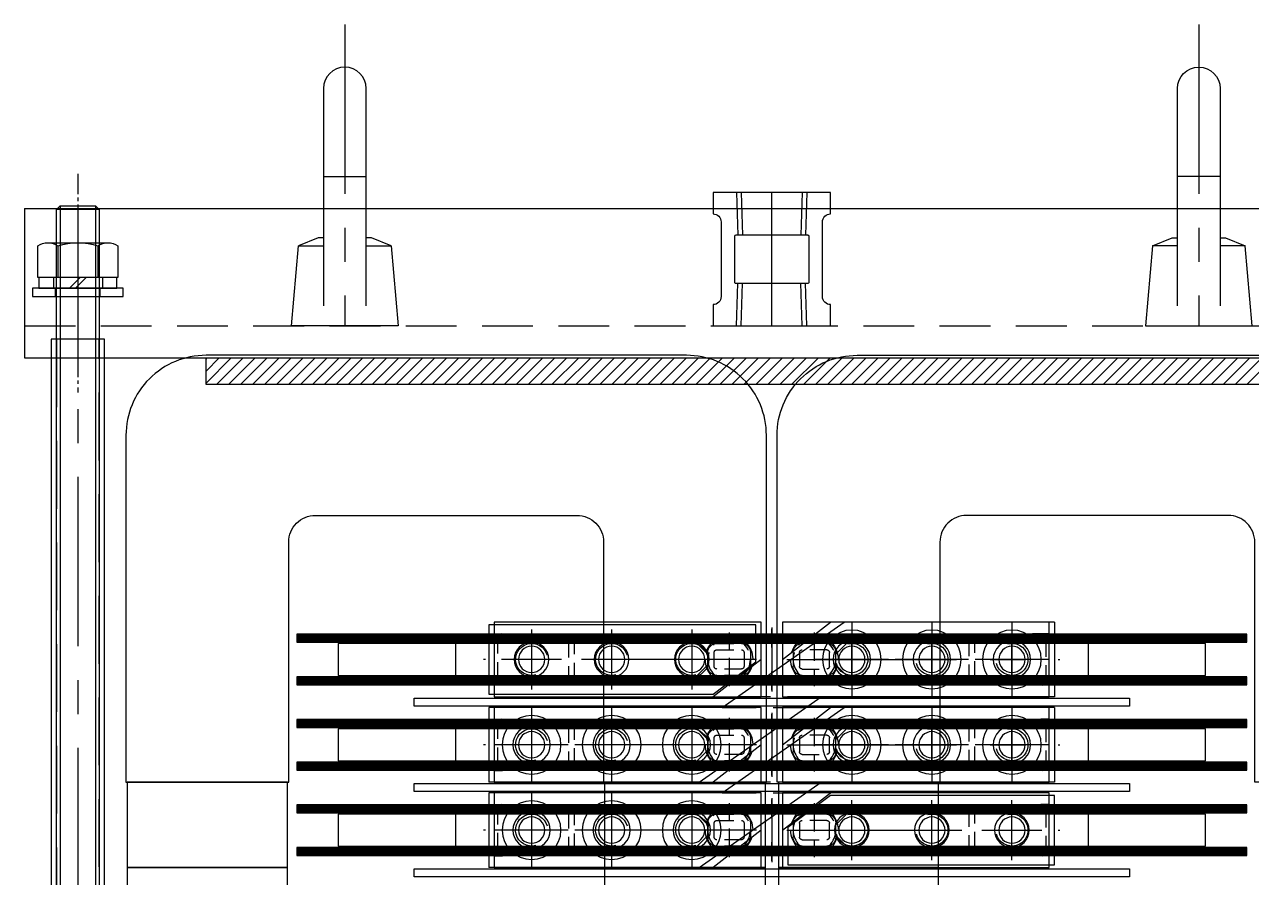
# Model space of a CAD drawing. Header units: millimetres. Extents: x 282 to 14566, y -4134 to 5341.
# Drawn here: x 3562.2 to 3792, y 1320.3 to 1480.2 of the extents above; entities that cross this region are included whole.
import ezdxf

# ---------------------------------------------------------------- set-up
doc = ezdxf.new("R2010")
doc.units = ezdxf.units.MM
for name, pattern in [('CENTER', [50.8, 31.75, -6.35, 6.35, -6.35]), ('CENTER1', [10, 7, -1, 1, -1]), ('CENTER2', [28.575, 19.05, -3.175, 3.175, -3.175]), ('CENTERX2', [101.6, 63.5, -12.7, 12.7, -12.7]), ('HIDDEN', [9.525, 6.35, -3.175]), ('HIDDEN2', [4.7625, 3.175, -1.5875]), ('HIDDENX2', [19.05, 12.7, -6.35])]:
    doc.linetypes.add(name, pattern=pattern)
for name, color, linetype in [('______', 7, 'Continuous'), ('CENTER', 1, 'CENTER'), ('HIDDEN', 2, 'HIDDEN'), ('THIN', 3, 'Continuous')]:
    doc.layers.add(name, color=color, linetype=linetype)

# ---------------------------------------------------------------- blocks, each defined once
blk = doc.blocks.new('A$C74085A35')
blk.add_lwpolyline([(-4, 3.79), (-4, 44.5, -1), (4, 44.5), (4, 3.79)], format="xyb")
for points in [[(-8.69, 15), (-5, 16.54), (-4, 16.54)], [(4, 16.54), (5, 16.54), (8.69, 15)], [(-4, 15), (-8.69, 15), (-10, 0), (10, 0), (8.69, 15), (4, 15)]]:
    blk.add_lwpolyline(points)
at = {"layer": 'CENTER'}
for p, q in [((0, 56.5), (0, 0)), ((4, 28), (-4, 28))]:
    blk.add_line(p, q, dxfattribs=at)
blk = doc.blocks.new('VSRE5YDR6U6FT7')
at = {"layer": '______'}
for p, q in [((-69797.79, -60918.03), (-69789.79, -60918.28)), ((-69772.79, -60918.03), (-69780.79, -60918.28)), ((-69797.79, -60929.47), (-69789.79, -60929.22)), ((-69772.79, -60929.47), (-69780.79, -60929.22))]:
    blk.add_line(p, q, dxfattribs=at)
for points in [[(-69792.29, -60933.25, 0.414214), (-69793.79, -60934.75), (-69797.79, -60934.75), (-69797.79, -60912.75), (-69793.79, -60912.75, 0.414214), (-69792.29, -60914.25), (-69778.29, -60914.25, 0.414214), (-69776.79, -60912.75), (-69772.79, -60912.75), (-69772.79, -60934.75), (-69776.79, -60934.75, 0.414214), (-69778.29, -60933.25)], [(-69789.54, -60930.75, -0.414214), (-69789.79, -60930.5), (-69789.79, -60917, -0.414214), (-69789.54, -60916.75), (-69781.04, -60916.75, -0.414214), (-69780.79, -60917), (-69780.79, -60930.5, -0.414214), (-69781.04, -60930.75)]]:
    blk.add_lwpolyline(points, format="xyb", close=True, dxfattribs=at)
at = {"layer": 'CENTER'}
blk.add_lwpolyline([(-69797.79, -60923.75), (-69789.79, -60923.75), (-69780.79, -60923.75), (-69772.79, -60923.75)], dxfattribs=at)
at = {"layer": 'THIN'}
for p, q in [((-69797.79, -60917.17), (-69789.79, -60917.42)), ((-69772.79, -60917.17), (-69780.79, -60917.42)), ((-69797.79, -60930.33), (-69789.79, -60930.08)), ((-69772.79, -60930.33), (-69780.79, -60930.08))]:
    blk.add_line(p, q, dxfattribs=at)
blk = doc.blocks.new('A$C30AD7885')
at = {"color": 1, "linetype": 'CENTER2', "ltscale": 0.2}
blk.add_line((0, 34.5), (0, -6.5), dxfattribs=at)
at = {"color": 3}
for p, q in [((10, 28), (-270, 28)), ((10, 28), (10, 0)), ((10, 0), (-270, 0))]:
    blk.add_line(p, q, dxfattribs=at)
at = {"color": 2, "linetype": 'HIDDEN2', "ltscale": 3}
blk.add_line((10, 6), (-270, 6), dxfattribs=at)
at = {"xscale": -1}
blk.add_blockref('A$C74085A35', (-210, 6), dxfattribs=at)
blk.add_blockref('A$C74085A35', (-50, 6))
at = {"layer": '______', "rotation": 90}
blk.add_blockref('VSRE5YDR6U6FT7', (-61053.75, 69803.79), dxfattribs=at)
blk = doc.blocks.new('A$C429828F3')
at = {"color": 250}
for points in [[(-182, 432), (-151.5, 432), (-151.5, 477, -0.414214), (-146.5, 482), (-97.5, 482, -0.414214), (-92.5, 477), (-92.5, 432), (-62, 432), (-62, 497, 0.414214), (-77, 512), (-167, 512, 0.414214), (-182, 497)], [(-45, 512), (45, 512, -0.414214), (60, 497), (60, 432), (29.5, 432), (29.5, 477, 0.414214), (24.5, 482), (-24.5, 482, 0.414214), (-29.5, 477), (-29.5, 432), (-60, 432), (-60, 497, -0.414214)]]:
    blk.add_lwpolyline(points, format="xyb", close=True, dxfattribs=at)
for points in [[(-62.25, 416), (-92.25, 416), (-92.25, 432), (-62.25, 432), (-62.25, 416)], [(-59.75, 416), (-29.75, 416), (-29.75, 432), (-59.75, 432), (-59.75, 416)], [(59.75, 416), (29.75, 416), (29.75, 432), (59.75, 432), (59.75, 416)], [(-62.25, 400), (-92.25, 400), (-92.25, 416), (-62.25, 416), (-62.25, 400)], [(-59.75, 400), (-29.75, 400), (-29.75, 416), (-59.75, 416), (-59.75, 400)], [(59.75, 400), (29.75, 400), (29.75, 416), (59.75, 416), (59.75, 400)]]:
    blk.add_lwpolyline(points, dxfattribs=at)
blk = doc.blocks.new('A$C0D8E1CFE')
for p, q in [((-4, 21.82), (4, 21.82)), ((5.63, 15.6), (-5.63, 15.6)), ((-3.75, 15.02), (-3.75, 9.1)), ((3.75, 15.02), (3.75, 9.1)), ((-4.2, 5.5), (-4.2, 7.1)), ((-1.57, 9.1), (0.43, 7.1)), ((-0.43, 9.1), (1.57, 7.1)), ((4.2, 5.5), (4.2, 7.1))]:
    blk.add_line(p, q)
at = {"color": 8}
for p, q in [((-5, -520.5), (-5, -2.5)), ((-5, -2.5), (5, -2.5)), ((5, -2.5), (5, -520.5))]:
    blk.add_line(p, q, dxfattribs=at)
at = {"color": 2, "linetype": 'HIDDENX2'}
for p, q in [((-4, -520.5), (-4, -2.5)), ((4, -2.5), (4, -520.5))]:
    blk.add_line(p, q, dxfattribs=at)
blk.add_lwpolyline([(-3.32, 22.5), (-4, 21.82), (-4, -546.82), (-3.32, -547.5), (3.32, -547.5), (4, -546.82), (4, 21.82), (3.32, 22.5)], close=True)
blk.add_lwpolyline([(7.51, 9.1), (7.51, 15.02, 0.309401), (3.75, 15.02, 0.154701), (-3.75, 15.02, 0.309401), (-7.51, 15.02), (-7.51, 9.1), (7.51, 9.1)], format="xyb")
for points in [[(-8.5, 5.5), (-8.5, 7.1), (8.5, 7.1), (8.5, 5.5), (-8.5, 5.5)], [(7.3, 9.1), (7.3, 7.1), (-7.3, 7.1), (-7.3, 9.1), (7.3, 9.1)]]:
    blk.add_lwpolyline(points)
at = {"layer": 'CENTER'}
blk.add_line((0, 22.5), (0, -547.5), dxfattribs=at)
at = {"layer": 'HIDDEN'}
for p, q in [((-4.6, 9.1), (-4.6, 7.1)), ((4.6, 9.1), (4.6, 7.1))]:
    blk.add_line(p, q, dxfattribs=at)
at = {"layer": 'THIN'}
for p, q in [((-3.32, 22.5), (-3.32, -547.5)), ((3.32, 22.5), (3.32, -547.5))]:
    blk.add_line(p, q, dxfattribs=at)
blk = doc.blocks.new('A$C45CF31D8')
at = {"color": 250}
for p, q in [((-104, 416), (-104, 430)), ((-104, 430), (-54, 430)), ((-54, 423), (-63, 430)), ((-54, 430), (-54, 416)), ((-50, 430), (0, 430)), ((-50, 416), (-50, 430)), ((0, 430), (0, 416)), ((-141, 427.5, 0), (-141, 427.75, 0)), ((-141, 427.75, 0), (37, 427.75, 0)), ((37, 427.75, 0), (37, 427.5, 0)), ((-141, 427.25, 0), (-141, 427.5, 0)), ((-141, 427.5, 0), (37, 427.5, 0)), ((37, 427.5, 0), (-141, 427.5, 0)), ((37, 427.25, 0), (-141, 427.25, 0)), ((-141, 427, 0), (-141, 427.25, 0)), ((-141, 427.25, 0), (37, 427.25, 0)), ((-141, 426.75, 0), (-141, 427, 0)), ((-141, 427, 0), (37, 427, 0)), ((37, 427, 0), (-141, 427, 0)), ((-141, 426.5, 0), (-141, 426.75, 0)), ((-141, 426.75, 0), (37, 426.75, 0)), ((37, 426.75, 0), (-141, 426.75, 0)), ((-141, 426.25, 0), (-141, 426.5, 0)), ((-141, 426.5, 0), (37, 426.5, 0)), ((37, 426.5, 0), (-141, 426.5, 0)), ((37, 426.25, 0), (-141, 426.25, 0)), ((-111.25, 426), (-111.25, 420)), ((7.25, 426), (7.25, 420)), ((37, 427.5, 0), (37, 427.25, 0)), ((37, 427.25, 0), (37, 427, 0)), ((37, 427, 0), (37, 426.75, 0)), ((37, 426.75, 0), (37, 426.5, 0)), ((37, 426.5, 0), (37, 426.25, 0)), ((-50, 423), (-41, 416)), ((-141, 419.5, 0), (-141, 419.75, 0)), ((-141, 419.75, 0), (37, 419.75, 0)), ((-141, 419.25, 0), (-141, 419.5, 0)), ((-141, 419.5, 0), (37, 419.5, 0)), ((37, 419.5, 0), (-141, 419.5, 0)), ((37, 419.25, 0), (-141, 419.25, 0)), ((-141, 419, 0), (-141, 419.25, 0)), ((-141, 419.25, 0), (37, 419.25, 0)), ((-141, 418.75, 0), (-141, 419, 0)), ((-141, 419, 0), (37, 419, 0)), ((37, 419, 0), (-141, 419, 0)), ((37, 418.75, 0), (-141, 418.75, 0)), ((-141, 418.5, 0), (-141, 418.75, 0)), ((-141, 418.75, 0), (37, 418.75, 0)), ((-141, 418.25, 0), (-141, 418.5, 0)), ((-141, 418.5, 0), (37, 418.5, 0)), ((37, 418.5, 0), (-141, 418.5, 0)), ((37, 419.75, 0), (37, 419.5, 0)), ((37, 419.5, 0), (37, 419.25, 0)), ((37, 419.25, 0), (37, 419, 0)), ((37, 419, 0), (37, 418.75, 0)), ((37, 418.75, 0), (37, 418.5, 0)), ((37, 418.5, 0), (37, 418.25, 0)), ((37, 418.25, 0), (-141, 418.25, 0)), ((15, 415.75), (-119, 415.75)), ((-119, 415.75), (-119, 414.25)), ((-119, 414.25), (15, 414.25)), ((-54, 416), (-104, 416)), ((-104, 400), (-104, 414)), ((-104, 414), (-54, 414)), ((-54, 407), (-63, 414)), ((-54, 414), (-54, 400)), ((0, 416), (-50, 416)), ((-50, 414), (0, 414)), ((-50, 400), (-50, 414)), ((0, 414), (0, 400)), ((15, 414.25), (15, 415.75)), ((-141, 411.5, 0), (-141, 411.75, 0)), ((-141, 411.75, 0), (37, 411.75, 0)), ((-141, 411.25, 0), (-141, 411.5, 0)), ((-141, 411.5, 0), (37, 411.5, 0)), ((37, 411.5, 0), (-141, 411.5, 0)), ((37, 411.75, 0), (37, 411.5, 0)), ((37, 411.5, 0), (37, 411.25, 0)), ((37, 411.25, 0), (-141, 411.25, 0)), ((-141, 411, 0), (-141, 411.25, 0)), ((-141, 411.25, 0), (37, 411.25, 0)), ((-141, 410.75, 0), (-141, 411, 0)), ((-141, 411, 0), (37, 411, 0)), ((37, 411, 0), (-141, 411, 0)), ((-141, 410.5, 0), (-141, 410.75, 0)), ((-141, 410.75, 0), (37, 410.75, 0)), ((37, 410.75, 0), (-141, 410.75, 0)), ((-141, 410.25, 0), (-141, 410.5, 0)), ((-141, 410.5, 0), (37, 410.5, 0)), ((37, 410.5, 0), (-141, 410.5, 0)), ((37, 410.25, 0), (-141, 410.25, 0)), ((-111.25, 410), (-111.25, 404)), ((7.25, 410), (7.25, 404)), ((37, 411.25, 0), (37, 411, 0)), ((37, 411, 0), (37, 410.75, 0)), ((37, 410.75, 0), (37, 410.5, 0)), ((37, 410.5, 0), (37, 410.25, 0)), ((-50, 407), (-41, 400)), ((-141, 403.5, 0), (-141, 403.75, 0)), ((-141, 403.75, 0), (37, 403.75, 0)), ((-141, 403.25, 0), (-141, 403.5, 0)), ((-141, 403.5, 0), (37, 403.5, 0)), ((37, 403.5, 0), (-141, 403.5, 0)), ((37, 403.25, 0), (-141, 403.25, 0)), ((-141, 403, 0), (-141, 403.25, 0)), ((-141, 403.25, 0), (37, 403.25, 0)), ((-141, 402.75, 0), (-141, 403, 0)), ((-141, 403, 0), (37, 403, 0)), ((37, 403, 0), (-141, 403, 0)), ((37, 402.75, 0), (-141, 402.75, 0)), ((-141, 402.5, 0), (-141, 402.75, 0)), ((-141, 402.75, 0), (37, 402.75, 0)), ((-141, 402.25, 0), (-141, 402.5, 0)), ((-141, 402.5, 0), (37, 402.5, 0)), ((37, 402.5, 0), (-141, 402.5, 0)), ((37, 403.75, 0), (37, 403.5, 0)), ((37, 403.5, 0), (37, 403.25, 0)), ((37, 403.25, 0), (37, 403, 0)), ((37, 403, 0), (37, 402.75, 0)), ((37, 402.75, 0), (37, 402.5, 0)), ((37, 402.5, 0), (37, 402.25, 0)), ((37, 402.25, 0), (-141, 402.25, 0)), ((-54, 400), (-104, 400)), ((0, 400), (-50, 400)), ((15, 399.75), (-119, 399.75)), ((-119, 399.75), (-119, 398.25)), ((-119, 398.25), (15, 398.25)), ((-104, 384), (-104, 398)), ((-104, 398), (-54, 398)), ((-54, 391), (-63, 398)), ((-54, 398), (-54, 384)), ((-50, 398), (0, 398)), ((-50, 384), (-50, 398)), ((0, 398), (0, 384)), ((15, 398.25), (15, 399.75)), ((-141, 395.5, 0), (-141, 395.75, 0)), ((-141, 395.75, 0), (37, 395.75, 0)), ((-141, 395.25, 0), (-141, 395.5, 0)), ((-141, 395.5, 0), (37, 395.5, 0)), ((37, 395.5, 0), (-141, 395.5, 0)), ((37, 395.75, 0), (37, 395.5, 0)), ((37, 395.5, 0), (37, 395.25, 0)), ((37, 395.25, 0), (-141, 395.25, 0)), ((-141, 395, 0), (-141, 395.25, 0)), ((-141, 395.25, 0), (37, 395.25, 0)), ((-141, 394.75, 0), (-141, 395, 0)), ((-141, 395, 0), (37, 395, 0)), ((37, 395, 0), (-141, 395, 0)), ((-141, 394.5, 0), (-141, 394.75, 0)), ((-141, 394.75, 0), (37, 394.75, 0)), ((37, 394.75, 0), (-141, 394.75, 0)), ((-141, 394.25, 0), (-141, 394.5, 0)), ((-141, 394.5, 0), (37, 394.5, 0)), ((37, 394.5, 0), (-141, 394.5, 0)), ((37, 394.25, 0), (-141, 394.25, 0)), ((-111.25, 394), (-111.25, 388)), ((7.25, 394), (7.25, 388)), ((37, 395.25, 0), (37, 395, 0)), ((37, 395, 0), (37, 394.75, 0)), ((37, 394.75, 0), (37, 394.5, 0)), ((37, 394.5, 0), (37, 394.25, 0)), ((-50, 391), (-41, 384)), ((-141, 387.5, 0), (-141, 387.75, 0)), ((-141, 387.75, 0), (37, 387.75, 0)), ((-141, 387.25, 0), (-141, 387.5, 0)), ((-141, 387.5, 0), (37, 387.5, 0)), ((37, 387.5, 0), (-141, 387.5, 0)), ((37, 387.25, 0), (-141, 387.25, 0)), ((-141, 387, 0), (-141, 387.25, 0)), ((-141, 387.25, 0), (37, 387.25, 0)), ((-141, 386.75, 0), (-141, 387, 0)), ((-141, 387, 0), (37, 387, 0)), ((37, 387, 0), (-141, 387, 0)), ((37, 386.75, 0), (-141, 386.75, 0)), ((-141, 386.5, 0), (-141, 386.75, 0)), ((-141, 386.75, 0), (37, 386.75, 0)), ((-141, 386.25, 0), (-141, 386.5, 0)), ((-141, 386.5, 0), (37, 386.5, 0)), ((37, 386.5, 0), (-141, 386.5, 0)), ((37, 386.25, 0), (-141, 386.25, 0)), ((37, 387.75, 0), (37, 387.5, 0)), ((37, 387.5, 0), (37, 387.25, 0)), ((37, 387.25, 0), (37, 387, 0)), ((37, 387, 0), (37, 386.75, 0)), ((37, 386.75, 0), (37, 386.5, 0)), ((37, 386.5, 0), (37, 386.25, 0)), ((-54, 384), (-104, 384)), ((0, 384), (-50, 384)), ((15, 383.75), (-119, 383.75)), ((-119, 383.75), (-119, 382.25)), ((-119, 382.25), (15, 382.25)), ((15, 382.25), (15, 383.75))]:
    blk.add_line(p, q, dxfattribs=at)
at = {"color": 250, "linetype": 'HIDDEN2'}
for p, q in [((-103.4, 427.26), (-104, 427.86)), ((-104, 427.86), (-90, 427.43)), ((-85, 427.5), (-85, 427.75)), ((-60, 417.96), (-60, 428.04)), ((-44, 428.04), (-44, 417.96)), ((-19, 427.5), (-19, 427.75)), ((-14, 427.43), (0, 427.86)), ((0, 427.86), (-0.6, 427.26)), ((-104, 427.28), (-88.94, 426.81)), ((-104, 427), (-60.28, 427)), ((-103.4, 418.74), (-103.4, 427.26)), ((-90, 427.43), (-88.94, 426.81)), ((-90, 427.43), (-90, 418.57)), ((-88.94, 426.81), (-88.94, 419.19)), ((-85, 427.25), (-85, 427.5)), ((-85, 427), (-85, 427.25)), ((-85, 426.75), (-85, 427)), ((-85, 426.5), (-85, 426.75)), ((-85, 426.25), (-85, 426.5)), ((-62.3, 426), (-57.7, 426)), ((-41.7, 426), (-46.3, 426)), ((0, 427), (-44, 427)), ((-19, 427.25), (-19, 427.5)), ((-19, 427), (-19, 427.25)), ((-19, 426.75), (-19, 427)), ((-19, 426.5), (-19, 426.75)), ((-19, 426.25), (-19, 426.5)), ((-15.06, 426.81), (-14, 427.43)), ((-15.06, 426.81), (0, 427.28)), ((-15.06, 419.19), (-15.06, 426.81)), ((-14, 418.57), (-14, 427.43)), ((-0.6, 427.26), (-0.6, 418.74)), ((-54.96, 423), (-65.04, 423)), ((-64, 421.7), (-64, 424.3)), ((-62.8, 421.7), (-62.8, 424.3)), ((-62.3, 424.8), (-57.7, 424.8)), ((-57.2, 424.3), (-57.2, 421.7)), ((-56, 424.3), (-56, 421.7)), ((-49.04, 423), (-38.96, 423)), ((-48, 424.3), (-48, 421.7)), ((-46.8, 424.3), (-46.8, 421.7)), ((-41.7, 424.8), (-46.3, 424.8)), ((-41.2, 421.7), (-41.2, 424.3)), ((-40, 421.7), (-40, 424.3)), ((-57.7, 421.2), (-62.3, 421.2)), ((-46.3, 421.2), (-41.7, 421.2)), ((-88.94, 419.19), (-104, 418.72)), ((-104, 419), (-60, 419)), ((-104, 418.14), (-103.4, 418.74)), ((-90, 418.57), (-104, 418.14)), ((-88.94, 419.19), (-90, 418.57)), ((-85, 419.5), (-85, 419.75)), ((-85, 419.25), (-85, 419.5)), ((-85, 419), (-85, 419.25)), ((-85, 418.75), (-85, 419)), ((-85, 418.5), (-85, 418.75)), ((-85, 418.25), (-85, 418.5)), ((-57.7, 420), (-62.3, 420)), ((-46.3, 420), (-41.7, 420)), ((0, 419), (-43.72, 419)), ((-19, 419.5), (-19, 419.75)), ((-19, 419.25), (-19, 419.5)), ((-19, 419), (-19, 419.25)), ((-19, 418.75), (-19, 419)), ((-19, 418.5), (-19, 418.75)), ((-19, 418.25), (-19, 418.5)), ((0, 418.72), (-15.06, 419.19)), ((-14, 418.57), (-15.06, 419.19)), ((0, 418.14), (-14, 418.57)), ((-0.6, 418.74), (0, 418.14)), ((-103.4, 411.26), (-104, 411.86)), ((-104, 411.86), (-90, 411.43)), ((-85, 411.5), (-85, 411.75)), ((-85, 411.25), (-85, 411.5)), ((-60, 401.96), (-60, 412.04)), ((-44, 412.04), (-44, 401.96)), ((-19, 411.5), (-19, 411.75)), ((-19, 411.25), (-19, 411.5)), ((-14, 411.43), (0, 411.86)), ((0, 411.86), (-0.6, 411.26)), ((-104, 411.28), (-88.94, 410.81)), ((-104, 411), (-60.28, 411)), ((-103.4, 402.74), (-103.4, 411.26)), ((-90, 411.43), (-88.94, 410.81)), ((-90, 411.43), (-90, 402.57)), ((-88.94, 410.81), (-88.94, 403.19)), ((-85, 411), (-85, 411.25)), ((-85, 410.75), (-85, 411)), ((-85, 410.5), (-85, 410.75)), ((-85, 410.25), (-85, 410.5)), ((-62.3, 410), (-57.7, 410)), ((-41.7, 410), (-46.3, 410)), ((0, 411), (-44, 411)), ((-19, 411), (-19, 411.25)), ((-19, 410.75), (-19, 411)), ((-19, 410.5), (-19, 410.75)), ((-19, 410.25), (-19, 410.5)), ((-15.06, 410.81), (-14, 411.43)), ((-15.06, 410.81), (0, 411.28)), ((-15.06, 403.19), (-15.06, 410.81)), ((-14, 402.57), (-14, 411.43)), ((-0.6, 411.26), (-0.6, 402.74)), ((-54.96, 407), (-65.04, 407)), ((-64, 405.7), (-64, 408.3)), ((-62.8, 405.7), (-62.8, 408.3)), ((-62.3, 408.8), (-57.7, 408.8)), ((-57.2, 408.3), (-57.2, 405.7)), ((-56, 408.3), (-56, 405.7)), ((-49.04, 407), (-38.96, 407)), ((-48, 408.3), (-48, 405.7)), ((-46.8, 408.3), (-46.8, 405.7)), ((-41.7, 408.8), (-46.3, 408.8)), ((-41.2, 405.7), (-41.2, 408.3)), ((-40, 405.7), (-40, 408.3)), ((-57.7, 405.2), (-62.3, 405.2)), ((-46.3, 405.2), (-41.7, 405.2)), ((-88.94, 403.19), (-104, 402.72)), ((-104, 403), (-60, 403)), ((-104, 402.14), (-103.4, 402.74)), ((-90, 402.57), (-104, 402.14)), ((-88.94, 403.19), (-90, 402.57)), ((-85, 403.5), (-85, 403.75)), ((-85, 403.25), (-85, 403.5)), ((-85, 403), (-85, 403.25)), ((-85, 402.75), (-85, 403)), ((-85, 402.5), (-85, 402.75)), ((-85, 402.25), (-85, 402.5)), ((-57.7, 404), (-62.3, 404)), ((-46.3, 404), (-41.7, 404)), ((0, 403), (-43.72, 403)), ((-19, 403.5), (-19, 403.75)), ((-19, 403.25), (-19, 403.5)), ((-19, 403), (-19, 403.25)), ((-19, 402.75), (-19, 403)), ((-19, 402.5), (-19, 402.75)), ((-19, 402.25), (-19, 402.5)), ((0, 402.72), (-15.06, 403.19)), ((-14, 402.57), (-15.06, 403.19)), ((0, 402.14), (-14, 402.57)), ((-0.6, 402.74), (0, 402.14)), ((-103.4, 395.26), (-104, 395.86)), ((-104, 395.86), (-90, 395.43)), ((-90, 395.43), (-88.94, 394.81)), ((-90, 395.43), (-90, 386.57)), ((-85, 395.5), (-85, 395.75)), ((-85, 395.25), (-85, 395.5)), ((-60, 385.96), (-60, 396.04)), ((-44, 396.04), (-44, 385.96)), ((-19, 395.5), (-19, 395.75)), ((-19, 395.25), (-19, 395.5)), ((-15.06, 394.81), (-14, 395.43)), ((-14, 395.43), (0, 395.86)), ((-14, 386.57), (-14, 395.43)), ((0, 395.86), (-0.6, 395.26)), ((-104, 395.28), (-88.94, 394.81)), ((-104, 395), (-60.28, 395)), ((-103.4, 386.74), (-103.4, 395.26)), ((-88.94, 394.81), (-88.94, 387.19)), ((-85, 395), (-85, 395.25)), ((-85, 394.75), (-85, 395)), ((-85, 394.5), (-85, 394.75)), ((-85, 394.25), (-85, 394.5)), ((-62.3, 394), (-57.7, 394)), ((-41.7, 394), (-46.3, 394)), ((0, 395), (-44, 395)), ((-19, 395), (-19, 395.25)), ((-19, 394.75), (-19, 395)), ((-19, 394.5), (-19, 394.75)), ((-19, 394.25), (-19, 394.5)), ((-15.06, 394.81), (0, 395.28)), ((-15.06, 387.19), (-15.06, 394.81)), ((-0.6, 395.26), (-0.6, 386.74)), ((-54.96, 391), (-65.04, 391)), ((-64, 389.7), (-64, 392.3)), ((-62.8, 389.7), (-62.8, 392.3)), ((-62.3, 392.8), (-57.7, 392.8)), ((-57.2, 392.3), (-57.2, 389.7)), ((-56, 392.3), (-56, 389.7)), ((-49.04, 391), (-38.96, 391)), ((-48, 392.3), (-48, 389.7)), ((-46.8, 392.3), (-46.8, 389.7)), ((-41.7, 392.8), (-46.3, 392.8)), ((-41.2, 389.7), (-41.2, 392.3)), ((-40, 389.7), (-40, 392.3)), ((-57.7, 389.2), (-62.3, 389.2)), ((-46.3, 389.2), (-41.7, 389.2)), ((-88.94, 387.19), (-104, 386.72)), ((-104, 387), (-60, 387)), ((-104, 386.14), (-103.4, 386.74)), ((-90, 386.57), (-104, 386.14)), ((-88.94, 387.19), (-90, 386.57)), ((-85, 387.5), (-85, 387.75)), ((-85, 387.25), (-85, 387.5)), ((-85, 387), (-85, 387.25)), ((-85, 386.75), (-85, 387)), ((-85, 386.5), (-85, 386.75)), ((-85, 386.25), (-85, 386.5)), ((-57.7, 388), (-62.3, 388)), ((-46.3, 388), (-41.7, 388)), ((0, 387), (-43.72, 387)), ((-19, 387.5), (-19, 387.75)), ((-19, 387.25), (-19, 387.5)), ((-19, 387), (-19, 387.25)), ((-19, 386.75), (-19, 387)), ((-19, 386.5), (-19, 386.75)), ((-19, 386.25), (-19, 386.5)), ((0, 386.72), (-15.06, 387.19)), ((-14, 386.57), (-15.06, 387.19)), ((0, 386.14), (-14, 386.57)), ((-0.6, 386.74), (0, 386.14))]:
    blk.add_line(p, q, dxfattribs=at)
at = {"color": 250, "linetype": 'CENTERX2'}
for p, q in [((-52, 429, 0), (-52, 417, 0)), ((-52, 413, 0), (-52, 401, 0)), ((-52, 397, 0), (-52, 385, 0))]:
    blk.add_line(p, q, dxfattribs=at)
at = {"color": 250, "linetype": 'CENTER1'}
for p, q in [((-52, 426.5, 0), (-52, 428.75, 0)), ((-52, 426.25, 0), (-52, 428.5, 0)), ((-52, 426, 0), (-52, 428.25, 0)), ((-52, 425.75, 0), (-52, 428, 0)), ((-52, 425.5, 0), (-52, 427.75, 0)), ((-52, 425.25, 0), (-52, 427.5, 0)), ((-52, 418.5, 0), (-52, 420.75, 0)), ((-52, 418.25, 0), (-52, 420.5, 0)), ((-52, 418, 0), (-52, 420.25, 0)), ((-52, 417.75, 0), (-52, 420, 0)), ((-52, 417.5, 0), (-52, 419.75, 0)), ((-52, 417.25, 0), (-52, 419.5, 0)), ((-52, 410.5, 0), (-52, 412.75, 0)), ((-52, 410.25, 0), (-52, 412.5, 0)), ((-52, 410, 0), (-52, 412.25, 0)), ((-52, 409.75, 0), (-52, 412, 0)), ((-52, 409.5, 0), (-52, 411.75, 0)), ((-52, 409.25, 0), (-52, 411.5, 0)), ((-52, 402.5, 0), (-52, 404.75, 0)), ((-52, 402.25, 0), (-52, 404.5, 0)), ((-52, 402, 0), (-52, 404.25, 0)), ((-52, 401.75, 0), (-52, 404, 0)), ((-52, 401.5, 0), (-52, 403.75, 0)), ((-52, 401.25, 0), (-52, 403.5, 0)), ((-52, 394.5, 0), (-52, 396.75, 0)), ((-52, 394.25, 0), (-52, 396.5, 0)), ((-52, 394, 0), (-52, 396.25, 0)), ((-52, 393.75, 0), (-52, 396, 0)), ((-52, 393.5, 0), (-52, 395.75, 0)), ((-52, 393.25, 0), (-52, 395.5, 0)), ((-52, 386.5, 0), (-52, 388.75, 0)), ((-52, 386.25, 0), (-52, 388.5, 0)), ((-52, 386, 0), (-52, 388.25, 0)), ((-52, 385.75, 0), (-52, 388, 0)), ((-52, 385.5, 0), (-52, 387.75, 0)), ((-52, 385.25, 0), (-52, 387.5, 0))]:
    blk.add_line(p, q, dxfattribs=at)
at = {"color": 250, "elevation": 0}
for points in [[(-133.25, 420), (-133.25, 426), (29.25, 426), (29.25, 420)], [(-133.25, 404), (-133.25, 410), (29.25, 410), (29.25, 404)], [(-133.25, 388), (-133.25, 394), (29.25, 394), (29.25, 388)]]:
    blk.add_lwpolyline(points, close=True, dxfattribs=at)
at = {"color": 250, "linetype": 'HIDDEN2'}
for points in [[(-66, 420), (-64, 422), (-64, 424), (-66, 426)], [(-38, 420), (-40, 422), (-40, 424), (-38, 426)], [(-66, 404), (-64, 406), (-64, 408), (-66, 410)], [(-38, 404), (-40, 406), (-40, 408), (-38, 410)], [(-66, 388), (-64, 390), (-64, 392), (-66, 394)], [(-38, 388), (-40, 390), (-40, 392), (-38, 394)]]:
    blk.add_lwpolyline(points, dxfattribs=at)
at = {"color": 250}
for centre in [(-97, 423), (-82, 423), (-67, 423), (-37, 423), (-22, 423), (-7, 423), (-97, 407), (-82, 407), (-67, 407), (-37, 407), (-22, 407), (-7, 407), (-97, 391), (-82, 391), (-67, 391), (-37, 391), (-22, 391), (-7, 391)]:
    blk.add_circle(centre, 2.46, dxfattribs=at)
at = {"color": 250, "linetype": 'HIDDEN2'}
for centre, radius in [((-60, 423), 4.5), ((-60, 423), 4), ((-44, 423), 4.5), ((-44, 423), 4), ((-60, 407), 4.5), ((-44, 407), 4.5), ((-60, 407), 4), ((-44, 407), 4), ((-60, 391), 4.5), ((-44, 391), 4.5), ((-60, 391), 4), ((-44, 391), 4)]:
    blk.add_circle(centre, radius, dxfattribs=at)
for centre, radius, start, end in [((-62.3, 424.3), 1.7, 90, 180), ((-57.7, 424.3), 1.7, 360, 90), ((-46.3, 424.3), 1.7, 90, 180), ((-41.7, 424.3), 1.7, 360, 90), ((-62.3, 424.3), 0.5, 90, 180), ((-57.7, 424.3), 0.5, 360, 90), ((-46.3, 424.3), 0.5, 90, 180), ((-41.7, 424.3), 0.5, 0, 90), ((-62.3, 421.7), 1.7, 180, 270), ((-62.3, 421.7), 0.5, 180, 270), ((-57.7, 421.7), 0.5, 270, 0), ((-57.7, 421.7), 1.7, 270, 0), ((-46.3, 421.7), 1.7, 180, 270), ((-46.3, 421.7), 0.5, 180, 270), ((-41.7, 421.7), 0.5, 270, 0), ((-41.7, 421.7), 1.7, 270, 0), ((-62.3, 408.3), 1.7, 90, 180), ((-57.7, 408.3), 1.7, 360, 90), ((-46.3, 408.3), 1.7, 90, 180), ((-41.7, 408.3), 1.7, 360, 90), ((-62.3, 408.3), 0.5, 90, 180), ((-57.7, 408.3), 0.5, 360, 90), ((-46.3, 408.3), 0.5, 90, 180), ((-41.7, 408.3), 0.5, 0, 90), ((-62.3, 405.7), 1.7, 180, 270), ((-62.3, 405.7), 0.5, 180, 270), ((-57.7, 405.7), 0.5, 270, 0), ((-57.7, 405.7), 1.7, 270, 0), ((-46.3, 405.7), 1.7, 180, 270), ((-46.3, 405.7), 0.5, 180, 270), ((-41.7, 405.7), 0.5, 270, 0), ((-41.7, 405.7), 1.7, 270, 0), ((-62.3, 392.3), 1.7, 90, 180), ((-57.7, 392.3), 1.7, 360, 90), ((-46.3, 392.3), 1.7, 90, 180), ((-41.7, 392.3), 1.7, 360, 90), ((-62.3, 392.3), 0.5, 90, 180), ((-57.7, 392.3), 0.5, 360, 90), ((-46.3, 392.3), 0.5, 90, 180), ((-41.7, 392.3), 0.5, 0, 90), ((-62.3, 389.7), 1.7, 180, 270), ((-62.3, 389.7), 0.5, 180, 270), ((-57.7, 389.7), 0.5, 270, 0), ((-57.7, 389.7), 1.7, 270, 0), ((-46.3, 389.7), 1.7, 180, 270), ((-46.3, 389.7), 0.5, 180, 270), ((-41.7, 389.7), 0.5, 270, 0), ((-41.7, 389.7), 1.7, 270, 0)]:
    blk.add_arc(centre, radius, start, end, dxfattribs=at)
at = {"layer": 'CENTER', "color": 250}
for p, q in [((-97, 418.52), (-97, 427.48)), ((-82, 418.52), (-82, 427.48)), ((-67, 418.52), (-67, 427.48)), ((-37, 427.48), (-37, 418.52)), ((-22, 427.48), (-22, 418.52)), ((-7, 427.48), (-7, 418.52)), ((-54.85, 423), (-106, 423)), ((-49.15, 423), (2, 423)), ((-97, 402.52), (-97, 411.48)), ((-82, 402.52), (-82, 411.48)), ((-67, 402.52), (-67, 411.48)), ((-37, 411.48), (-37, 402.52)), ((-22, 411.48), (-22, 402.52)), ((-7, 411.48), (-7, 402.52)), ((-54.85, 407), (-106, 407)), ((-49.15, 407), (2, 407)), ((-97, 386.52), (-97, 395.48)), ((-82, 386.52), (-82, 395.48)), ((-67, 386.52), (-67, 395.48)), ((-37, 395.48), (-37, 386.52)), ((-22, 395.48), (-22, 386.52)), ((-7, 395.48), (-7, 386.52)), ((-54.85, 391), (-106, 391)), ((-49.15, 391), (2, 391))]:
    blk.add_line(p, q, dxfattribs=at)
at = {"layer": 'THIN', "color": 250}
for centre, start, end in [((-97, 423), 75, 345), ((-82, 423), 75, 345), ((-67, 423), 75, 345), ((-37, 423), 255, 165), ((-22, 423), 255, 165), ((-7, 423), 255, 165), ((-97, 407), 75, 345), ((-82, 407), 75, 345), ((-67, 407), 75, 345), ((-37, 407), 255, 165), ((-22, 407), 255, 165), ((-7, 407), 255, 165), ((-97, 391), 75, 345), ((-82, 391), 75, 345), ((-67, 391), 75, 345), ((-37, 391), 255, 165), ((-22, 391), 255, 165), ((-7, 391), 255, 165)]:
    blk.add_arc(centre, 3, start, end, dxfattribs=at)
blk = doc.blocks.new('A$C406C0A8B')
at = {"color": 1}
for p, q in [((-12, 6.5), (38, 6.5)), ((-12, -0.48), (-12, 6.5)), ((38, 6.5), (38, -6.5)), ((-4.02, -6.5), (-12, -0.48)), ((38, -6.5), (-4.02, -6.5))]:
    blk.add_line(p, q, dxfattribs=at)
at = {"color": 1, "linetype": 'CENTER', "ltscale": 3}
for p, q in [((0, 5.62), (0, -5.62)), ((15, 5.62), (15, -5.62)), ((30, 5.62), (30, -5.62)), ((-5.62, 0), (5.62, 0)), ((9.38, 0), (20.62, 0)), ((24.38, 0), (35.62, 0))]:
    blk.add_line(p, q, dxfattribs=at)
at = {"color": 1}
for centre in [(0, 0), (15, 0), (30, 0)]:
    blk.add_circle(centre, 3.25, dxfattribs=at)
blk = doc.blocks.new('A$C6A33477B')
at = {"color": 6}
for p, q in [((-8, 7), (31.42, 7)), ((-8, 7), (-8, -7)), ((54.27, -9), (31.42, 7)), ((-8, -7), (35.73, -7)), ((58.58, -23), (35.73, -7)), ((54.27, -9), (98, -9)), ((98, -9), (98, -23)), ((58.58, -23), (98, -23))]:
    blk.add_line(p, q, dxfattribs=at)
at = {"color": 1, "linetype": 'CENTER', "ltscale": 2}
for p, q in [((0, 6.88), (0, -6.88)), ((15, 6.88), (15, -6.88)), ((30, 6.88), (30, -6.88)), ((-6.88, 0), (6.88, 0)), ((8.12, 0), (21.88, 0)), ((23.12, 0), (36.88, 0)), ((60, -9.12), (60, -22.88)), ((75, -9.12), (75, -22.88)), ((90, -9.12), (90, -22.88)), ((53.12, -16), (66.88, -16)), ((68.12, -16), (81.88, -16)), ((83.12, -16), (96.88, -16))]:
    blk.add_line(p, q, dxfattribs=at)
at = {"color": 2, "linetype": 'HIDDEN'}
for p, q in [((35.73, -7), (51.42, -7)), ((54.27, -9), (38.58, -9))]:
    blk.add_line(p, q, dxfattribs=at)
at = {"color": 6}
for centre, radius in [((0, 0), 5.5), ((15, 0), 5.5), ((30, 0), 5.5), ((0, 0), 3.5), ((15, 0), 3.5), ((30, 0), 3.5), ((60, -16), 5.5), ((75, -16), 5.5), ((90, -16), 5.5), ((60, -16), 3.5), ((75, -16), 3.5), ((90, -16), 3.5)]:
    blk.add_circle(centre, radius, dxfattribs=at)

msp = doc.modelspace()

# ---------------------------------------------------------------- hatches: boundary and pattern name
h = msp.add_hatch()
h.set_pattern_fill('ANSI31', color=252, scale=0.5)
h.set_pattern_definition([(45, (2746.5768, -1273.0848), (-1.122532, 1.122532), [])])
h.paths.add_polyline_path([(3812.035, 1412.674), (3596.156, 1412.674), (3596.156, 1417.674), (3812.035, 1417.674)])

# ---------------------------------------------------------------- linework, layer by layer
at = {"color": 252}
msp.add_lwpolyline([(3812.035, 1412.674), (3596.156, 1412.674), (3596.156, 1417.674), (3812.035, 1417.674)], close=True, dxfattribs=at)

# ---------------------------------------------------------------- block references
at = {"xscale": -1}
for name, p in [('A$C30AD7885', (3572.156, 1417.674)), ('A$C0D8E1CFE', (3572.156, 1423.674)), ('A$C429828F3', (3641.156, 906.174)), ('A$C45CF31D8', (3650.156, 938.174, 0)), ('A$C6A33477B', (3747.156, 1361.174, 0)), ('A$C406C0A8B', (3687.156, 1361.174, 0)), ('A$C6A33477B', (3747.156, 1345.174, 0))]:
    msp.add_blockref(name, p, dxfattribs=at)
at = {"xscale": -1, "rotation": 180}
msp.add_blockref('A$C406C0A8B', (3717.156, 1329.174, 0), dxfattribs=at)

doc.saveas('drawing.dxf')
